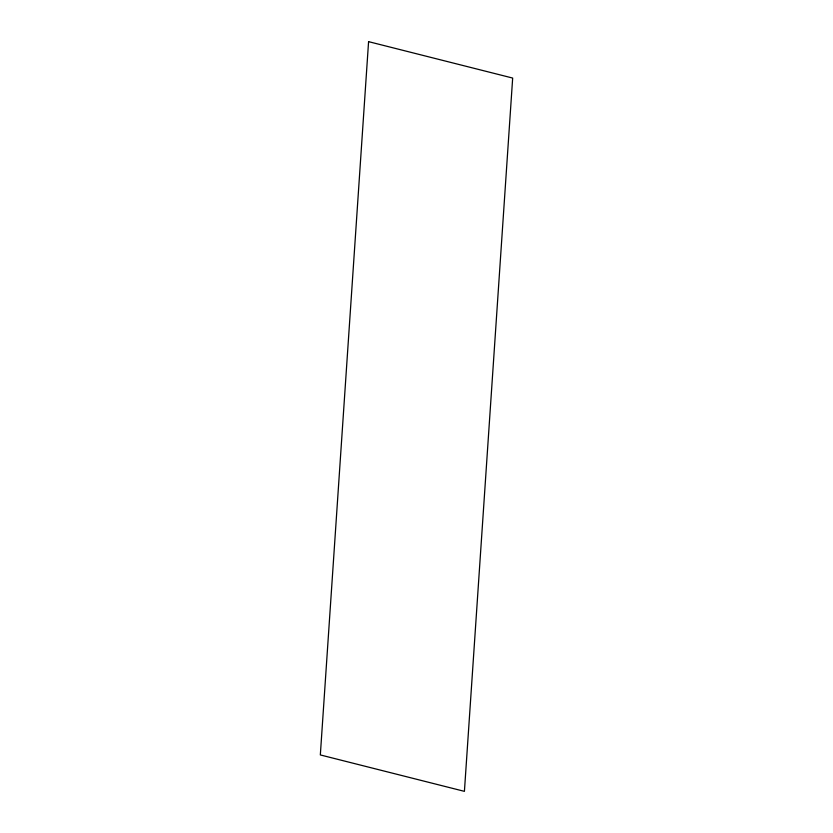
<?xml version="1.0" encoding="UTF-8"?>
<svg xmlns="http://www.w3.org/2000/svg" width="833" height="833" viewBox="0 0 833 833"><rect width="100%" height="100%" fill="white"/><g stroke="black" fill="none" stroke-linecap="round" stroke-linejoin="round"><path stroke-width="1.25" d="M368.582 41.65L320.33 754.937L464.418 791.35L512.67 78.063L368.582 41.65"/></g></svg>
